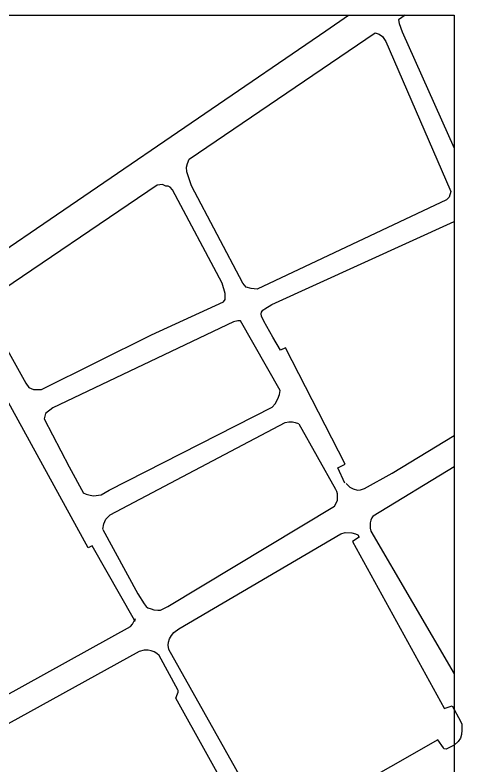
# Model space of a CAD drawing. Header units: inches. Extents: x 26685 to 27287, y 293461 to 293983.
# Drawn here: x 27108 to 27286.7, y 293682.5 to 293982.9 of the extents above; entities that cross this region are included whole.
import ezdxf

# ---------------------------------------------------------------- set-up
doc = ezdxf.new("R2010")
doc.units = ezdxf.units.IN
doc.header["$MEASUREMENT"] = 0
doc.layers.add('MEIO FIO', color=251, linetype='Continuous')

msp = doc.modelspace()

# ---------------------------------------------------------------- linework, layer by layer
msp.add_lwpolyline([(26686.98, 293982.89), (27283.57, 293982.89), (27283.57, 293461.47), (26686.98, 293461.47)], close=True)
at = {"layer": 'MEIO FIO'}
for points in [[(27086.97, 293877.31), (27232.19, 293976.53), (27241.36, 293982.89)], [(27263.92, 293982.89), (27261.25, 293980.98), (27261.62, 293979.53), (27262.72, 293976.16), (27283.57, 293929.64)], [(27239.81, 293795.55), (27237.1, 293801.73), (27240.04, 293803.21), (27216.1, 293849.75), (27214.11, 293848.87), (27211.12, 293853.99), (27207.52, 293860.38), (27206.52, 293862.48), (27206.38, 293863.39), (27206.55, 293864.06), (27207.05, 293864.78), (27207.82, 293865.38), (27210.7, 293867.14), (27283.57, 293900.22)], [(27137.2, 293769.76), (27091.01, 293853.83), (27091.99, 293854.95), (27091.33, 293856.62), (27089.26, 293859.47), (27087.29, 293860.68), (27085.5, 293861.19), (27084.23, 293861.09), (27082.66, 293860.54), (27043.82, 293834.7)], [(27214, 293832.68), (27198.12, 293860.52), (27197.08, 293860.56), (27195.37, 293860.14), (27123.13, 293825.68), (27120.24, 293823.42), (27119.67, 293821.28), (27129.59, 293802.18), (27135.33, 293791.55)], [(27135.2, 293791.79), (27136.42, 293791.23), (27137.99, 293790.76), (27139.4, 293790.6), (27142.37, 293790.91), (27145.67, 293792.79), (27210.75, 293826.04), (27212, 293827.29), (27213.1, 293829.33), (27213.73, 293831.05), (27214, 293832.68)], [(27143.11, 293777.16), (27143.48, 293779.31), (27144.26, 293781.19), (27145.98, 293782.91), (27215.93, 293819.92), (27217.49, 293820.08), (27218.9, 293820.08), (27220, 293819.92), (27221.38, 293819.53)], [(27157.08, 293751.32), (27159.57, 293747.28), (27160.39, 293746.27), (27161.14, 293745.74), (27162.36, 293745.28), (27163.54, 293744.9), (27165.13, 293744.83), (27166.16, 293744.82), (27169.11, 293746.29), (27235.7, 293786.39), (27236.41, 293787.59), (27236.89, 293788.79), (27236.93, 293790.09), (27236.9, 293791.35), (27236.59, 293792.33), (27236.21, 293793.09), (27221.56, 293819.2)], [(27240.39, 293795.47), (27241.85, 293794.02), (27243.22, 293793.36), (27244.91, 293792.86), (27246.12, 293792.99), (27247.65, 293793.5), (27258.74, 293799.65), (27283.57, 293814.67)], [(27251.23, 293782.56), (27283.57, 293802.26)], [(27251.23, 293782.56), (27250.64, 293781.68), (27250.26, 293780.74), (27249.99, 293779.75), (27249.96, 293778.63), (27249.97, 293777.61), (27250.3, 293776.44), (27283.57, 293719.29)], [(27143.15, 293777.1), (27157.08, 293751.32)], [(27210.53, 293656.05), (27210.2, 293656.4), (27169.48, 293729.06), (27169.25, 293730.75), (27169.32, 293732.04), (27169.81, 293733.35), (27170.59, 293734.73), (27171.46, 293735.87), (27173.48, 293737.39), (27238.19, 293775.37), (27240.01, 293775.88)], [(27240.01, 293775.88), (27242.67, 293775.76), (27244.1, 293775.3), (27245.06, 293774.96), (27245.59, 293774.06), (27242.97, 293772.33), (27279.57, 293705.6)], [(27043.82, 293677.22), (27154.11, 293738.23), (27155, 293739.16), (27155.56, 293740.2), (27155.99, 293741.29), (27155.8, 293740.24), (27155.75, 293741.24), (27155.78, 293740.74), (27138.78, 293770.58), (27137.2, 293769.76)], [(27202.66, 293656.05), (27196.69, 293665.72), (27172.3, 293709.56), (27172.93, 293711.36), (27173.19, 293712.05), (27173.2, 293712.63), (27173.13, 293712.92), (27165.56, 293726.72), (27164.73, 293727.5), (27163.6, 293728.16), (27162.41, 293728.58), (27161.17, 293728.83), (27159.68, 293728.76), (27157.63, 293728.24), (27043.82, 293665.43)], [(27279.54, 293705.46), (27282.79, 293706.56), (27286.11, 293700.41), (27286.56, 293699.17), (27286.63, 293698.05), (27286.67, 293696.8), (27286.51, 293695.12), (27286.04, 293693.65), (27285.13, 293692.31), (27283.52, 293690.81), (27280.39, 293689.15), (27279.48, 293689.31), (27279.24, 293689.75), (27277.04, 293692.92), (27220.22, 293660.55), (27222.22, 293656.85), (27222.26, 293656.4), (27221.87, 293656.05)]]:
    msp.add_lwpolyline(points, dxfattribs=at)
for points in [[(27204.78, 293873.21), (27202.39, 293873.42), (27200.35, 293874.08), (27199.07, 293875.55), (27178.6, 293914.5), (27176.7, 293920.2), (27176.49, 293922), (27176.93, 293923.46), (27177.67, 293925.24), (27252.02, 293975.73), (27253.59, 293975.21), (27254.94, 293974.35), (27256.27, 293972.31), (27273.15, 293933.23), (27282.22, 293912.33), (27281.57, 293910.05), (27280.44, 293909)], [(27190.81, 293875.64), (27170.95, 293912.99), (27169.96, 293914.05), (27169.26, 293914.44), (27168.32, 293914.47), (27166.97, 293915.03), (27164.83, 293914.8), (27095.52, 293867.87), (27095.05, 293866.69), (27095.67, 293865.37), (27112.27, 293835.55), (27113.58, 293833.84), (27115.33, 293833.09), (27118.63, 293833.13), (27162.54, 293854.95), (27191.39, 293868.2), (27192.01, 293869.05), (27192.04, 293869.91), (27192.04, 293870.33), (27191.96, 293871.52)]]:
    msp.add_lwpolyline(points, close=True, dxfattribs=at)

doc.saveas('drawing.dxf')
